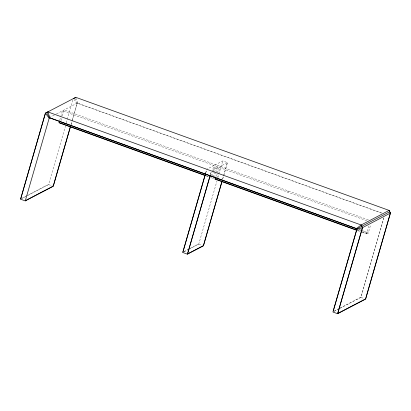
<?xml version="1.0" encoding="UTF-8"?>
<svg xmlns="http://www.w3.org/2000/svg" width="411" height="411" viewBox="0 0 411 411"><rect width="100%" height="100%" fill="white"/><g stroke="black" fill="none" stroke-linecap="round" stroke-linejoin="round"><path stroke-width="0.31" stroke-dasharray="2.06 1.54" d="M59.759 120.192L60.602 117.258M60.771 116.673L62.467 110.806L367.11 220.835M61.018 120.526L61.696 118.183M62.374 115.835L64.065 109.968L368.713 219.998M27.835 195.405L48.565 184.58L65.596 125.591M66.32 122.838L73.071 99.447M70.99 124.615L72.233 120.31M72.408 119.699L77.196 103.115L381.86 213.155M71.052 124.631L71.94 121.553M72.12 120.937L77.273 103.074L74.905 98.434M205.68 172.974L206.569 169.892M205.695 173.149L206.759 169.476M210.375 174.67L211.084 172.204M210.458 174.618L211.167 172.158M210.905 176.078L213.951 165.515L206.825 169.234M212.168 176.411L213.181 172.892M213.35 172.307L215.554 164.683L222.757 160.922L227.453 162.617L222.649 179.258M213.191 177.141L214.398 172.949M214.573 172.348L216.299 166.363M214.444 177.501L215.652 173.308M215.826 172.712L217.902 165.53M215.934 176.596L216.782 173.663M216.951 173.077L218.647 167.21L211.521 170.93M216.859 178.107L220.245 166.378L227.453 162.617M188.803 249.307L198.744 244.124L217.065 180.645M217.887 177.557L218.842 174.48M218.95 173.868L222.757 160.922M222.526 179.443L223.409 176.376M223.589 175.764L227.37 162.658M362.451 232.369L366.674 233.895L369.114 225.444M366.674 233.895L368.277 233.058L370.717 224.606M383.802 217.907L360.915 297.199L339.882 308.178M340.195 308.219L360.925 297.394L383.879 217.876M49.341 117.659L54.262 115.085M56.451 113.945L77.273 103.074L381.937 213.109M77.021 103.716L74.139 99.575M77.782 103.331L76.276 98.486M21.834 198.333L25.816 196.253M26.386 195.96L48.555 184.385M20.55 199.207L25.595 196.576M212.841 178.338L213.91 177.778M287.407 192.045L289.01 191.213M184.015 251.609L187.976 249.539M190.242 248.357L198.729 243.923M183.835 251.902L188.253 249.6M334.194 311.148L339.311 308.476M334.03 311.435L337.95 309.385M359.291 229.549L361.706 230.422M362.312 230.643L368.348 232.821M358.618 229.574L360.432 230.227M361.033 230.443L368.277 233.058M206.111 175.641L209.127 176.73M357.349 230.263L361.562 231.783M362.163 231.999L366.746 233.654M206.271 175.965L208.685 176.833M210.499 177.49L215.189 179.186M357.621 230.628L361.85 232.153M48.565 184.58L52.675 186.065M360.925 297.394L363.858 298.458M198.744 244.124L201.673 245.182"/><path stroke-width="0.62" d="M20.699 198.924L45.462 113.133M73.25 98.83L75.881 97.284L45.38 113.174L20.55 199.207L25.246 200.902L49.341 117.659L357.005 228.778L333.234 311.122M59.59 120.777L59.009 122.776L205.063 175.528M70.456 126.46L53.25 186.08L25.395 200.619M70.517 126.48L53.26 186.275L25.246 200.902M205.505 173.591L182.731 252.477L187.426 254.173L203.435 245.819L221.935 181.724M182.88 252.2L205.521 173.766M187.426 254.173L210.196 175.286M210.103 175.846L187.575 253.895L203.424 245.619L221.997 181.282M215.6 177.773L215.189 179.186L357.02 230.407M337.601 313.716L362.435 227.684L361.079 225.033L389.094 210.406L390.45 213.057L365.62 299.09L337.601 313.716L332.91 312.021L357.005 228.778M361.079 225.033L356.419 228.562M46.623 112.542L49.341 117.659M49.166 118.255L45.38 113.174L47.948 111.864M49.926 117.87L47.866 111.91L361.161 224.987L362.512 227.643L337.75 313.434L365.605 298.895L390.368 213.104L389.017 210.447M389.772 211.732L356.923 228.819L49.258 117.7M356.83 229.374L362.435 227.684L390.45 213.057M75.804 97.325L389.094 210.406M59.081 122.535L205.51 175.425M215.261 178.944L356.743 230.042"/></g></svg>
